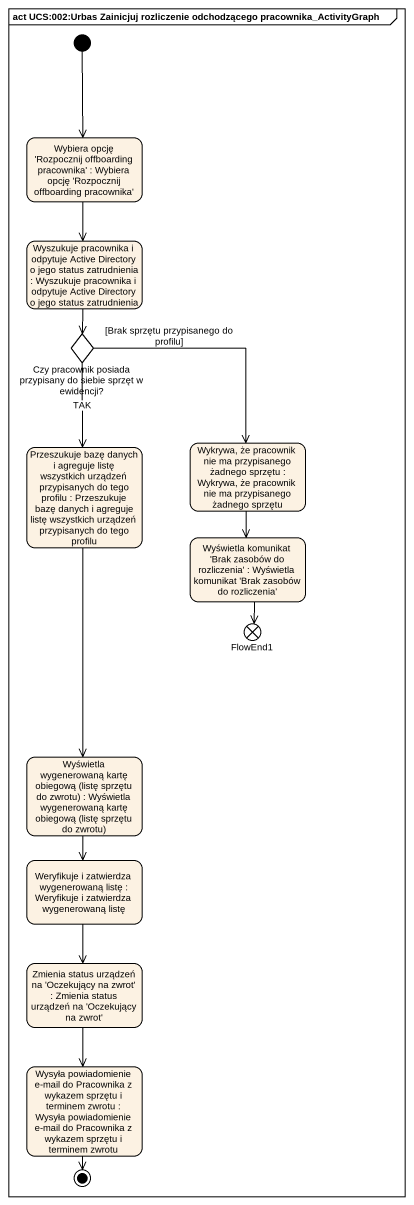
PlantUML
@startuml
mainframe act UCS:002:Urbas Zainicjuj rozliczenie odchodzącego pracownika_ActivityGraph
hide empty description
state "Wybiera opcję 'Rozpocznij offboarding pracownika' : Wybiera opcję 'Rozpocznij offboarding pracownika'" as Wybiera_opcję_Rozpocznij
state "Wyszukuje pracownika i odpytuje Active Directory o jego status zatrudnienia : Wyszukuje pracownika i odpytuje Active Directory o jego status zatrudnienia" as Wyszukuje_pracownika_i
state "Czy pracownik posiada przypisany do siebie sprzęt w ewidencji?" as Czy_pracownik_posiada <<choice>>
state "Przeszukuje bazę danych i agreguje listę wszystkich urządzeń przypisanych do tego profilu : Przeszukuje bazę danych i agreguje listę wszystkich urządzeń przypisanych do tego profilu" as Przeszukuje_bazę_danych_i
state "Wykrywa, że pracownik nie ma przypisanego żadnego sprzętu : Wykrywa, że pracownik nie ma przypisanego żadnego sprzętu" as Wykrywa_że_pracownik_nie_ma
state "Wyświetla komunikat 'Brak zasobów do rozliczenia' : Wyświetla komunikat 'Brak zasobów do rozliczenia'" as Wyświetla_komunikat_Brak
state FlowEnd1 <<end>>
state "Wyświetla wygenerowaną kartę obiegową (listę sprzętu do zwrotu) : Wyświetla wygenerowaną kartę obiegową (listę sprzętu do zwrotu)" as Wyświetla_wygenerowaną
state "Weryfikuje i zatwierdza wygenerowaną listę : Weryfikuje i zatwierdza wygenerowaną listę" as Weryfikuje_i_zatwierdza
state "Zmienia status urządzeń na 'Oczekujący na zwrot' : Zmienia status urządzeń na 'Oczekujący na zwrot'" as Zmienia_status_urządzeń_na
state "Wysyła powiadomienie e-mail do Pracownika z wykazem sprzętu i terminem zwrotu : Wysyła powiadomienie e-mail do Pracownika z wykazem sprzętu i terminem zwrotu" as Wysyła_powiadomienie_e_mail
[*] --> Wybiera_opcję_Rozpocznij
Wybiera_opcję_Rozpocznij --> Wyszukuje_pracownika_i
Wyszukuje_pracownika_i --> Czy_pracownik_posiada
Czy_pracownik_posiada --> Przeszukuje_bazę_danych_i : TAK
Czy_pracownik_posiada --> Wykrywa_że_pracownik_nie_ma : [Brak sprzętu przypisanego do profilu]
Przeszukuje_bazę_danych_i --> Wyświetla_wygenerowaną
Wykrywa_że_pracownik_nie_ma --> Wyświetla_komunikat_Brak
Wyświetla_komunikat_Brak --> FlowEnd1
Wyświetla_wygenerowaną --> Weryfikuje_i_zatwierdza
Weryfikuje_i_zatwierdza --> Zmienia_status_urządzeń_na
Zmienia_status_urządzeń_na --> Wysyła_powiadomienie_e_mail
Wysyła_powiadomienie_e_mail --> [*]
@enduml
